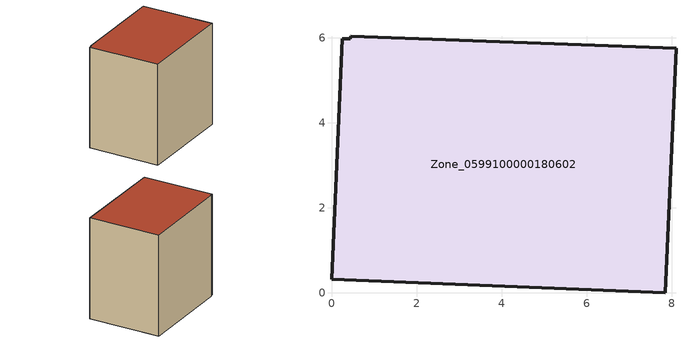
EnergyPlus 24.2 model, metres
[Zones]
Zone_0599100000180602
 floor ground (C_G): 0.44,5.97 0.45,6.03 8.1,5.75 7.85,0 0,0.32 0.25,5.98 z1.54
 wall outside (C_F): 7.85,0 8.1,5.75 0.45,6.03 0.44,5.97 0.25,5.98 0,0.32 7.85,0 z1.54:9.63
 roof outside (C_R): 0.45,6.03 0.44,5.97 0.25,5.98 0,0.32 7.85,0 8.1,5.75 z9.63
[BUILDING]
Pand.0599100000180602: North Axis=0; Terrain=City; Loads Convergence Tolerance Value=0.04; Temperature Convergence Tolerance Value=0.4; Solar Distribution=FullExterior; Maximum Number of Warmup Days=25; Minimum Number of Warmup Days=1
[Site:Location]
Rotterdam.The.Hague.AP_ZH_NLD Design_Conditions: Latitude=51.96; Longitude=4.45; Time Zone=1; Elevation=-4.5
[SITE:GROUNDTEMPERATURE:BUILDINGSURFACE]
18, 18, 18, 18, 18, 18, 18, 18, 18, 18, 18, 18
[MATERIAL] Thermal Absorptance=0.9; Solar Absorptance=0.7; Visible Absorptance=0.7
Name | Roughness | Thickness | Conductivity | Density | Specific Heat
G.TI.1946-1964 | MediumSmooth | 0.15 | 1 | 540 | 1210
F.TI.1946-1964 | Rough | 0.3 | 0.857143 | 1920 | 840
R.TI.1946-1964 | MediumRough | 0.2 | 0.277778 | 1500 | 1000
[CONSTRUCTION]
C_G: G.TI.1946-1964
C_F: F.TI.1946-1964
C_R: R.TI.1946-1964
[ZONE]
Zone_0599100000180602: Type=1; Multiplier=1; Ceiling Height=Autocalculate; Volume=Autocalculate; Floor Area=autocalculate; Part of Total Floor Area=Yes
[ZONEINFILTRATION:DESIGNFLOWRATE]
Infil_Zone_0599100000180602: Zone or ZoneList or Space or SpaceList=Zone_0599100000180602; Schedule=AlwaysOn; Design Flow Rate Calculation Method=Flow/Area; Flow Rate per Floor Area=0.003; Constant Term Coefficient=1; Temperature Term Coefficient=0; Velocity Term Coefficient=0; Velocity Squared Term Coefficient=0
[HVACTEMPLATE:ZONE:IDEALLOADSAIRSYSTEM]
Zone_0599100000180602: Maximum Heating Supply Air Temperature=50; Minimum Cooling Supply Air Temperature=13; Maximum Heating Supply Air Humidity Ratio=0.0156; Minimum Cooling Supply Air Humidity Ratio=0.0077; Heating Limit=NoLimit; Cooling Limit=NoLimit; Dehumidification Control Type=ConstantSensibleHeatRatio; Cooling Sensible Heat Ratio=0.7; Dehumidification Setpoint=60; Humidification Control Type=None; Humidification Setpoint=30; Outdoor Air Method=None; Outdoor Air Flow Rate per Person=0.00944; Outdoor Air Flow Rate per Zone Floor Area=0; Outdoor Air Flow Rate per Zone=0; Demand Controlled Ventilation Type=None; Outdoor Air Economizer Type=NoEconomizer; Heat Recovery Type=None; Sensible Heat Recovery Effectiveness=0.7; Latent Heat Recovery Effectiveness=0.65
[ZONECONTROL:THERMOSTAT]
ThermostatControl_Zone_0599100000180602: Zone or ZoneList=Zone_0599100000180602; Control Type Schedule=DualSetpointControlType; Control 1=Thermostat_Zone_0599100000180602; Temperature Difference Between Cutout And Setpoint=0
[THERMOSTATSETPOINT:DUALSETPOINT]
Thermostat_Zone_0599100000180602: Heating Setpoint Temperature Schedule=HeatingSetpoint_Zone_0599100000180602; Cooling Setpoint Temperature Schedule=CoolingSetpoint_Zone_0599100000180602
[SCHEDULE:COMPACT]
HeatingSetpoint_Zone_0599100000180602: Through: 12/31, For: AllDays, Until: 24:00, 21
CoolingSetpoint_Zone_0599100000180602: Through: 12/31, For: AllDays, Until: 24:00, 24
DualSetpointControlType: Through: 12/31, For: AllDays, Until: 24:00, 4
AlwaysOn: Through: 12/31, For: AllDays, Until: 24:00, 1
